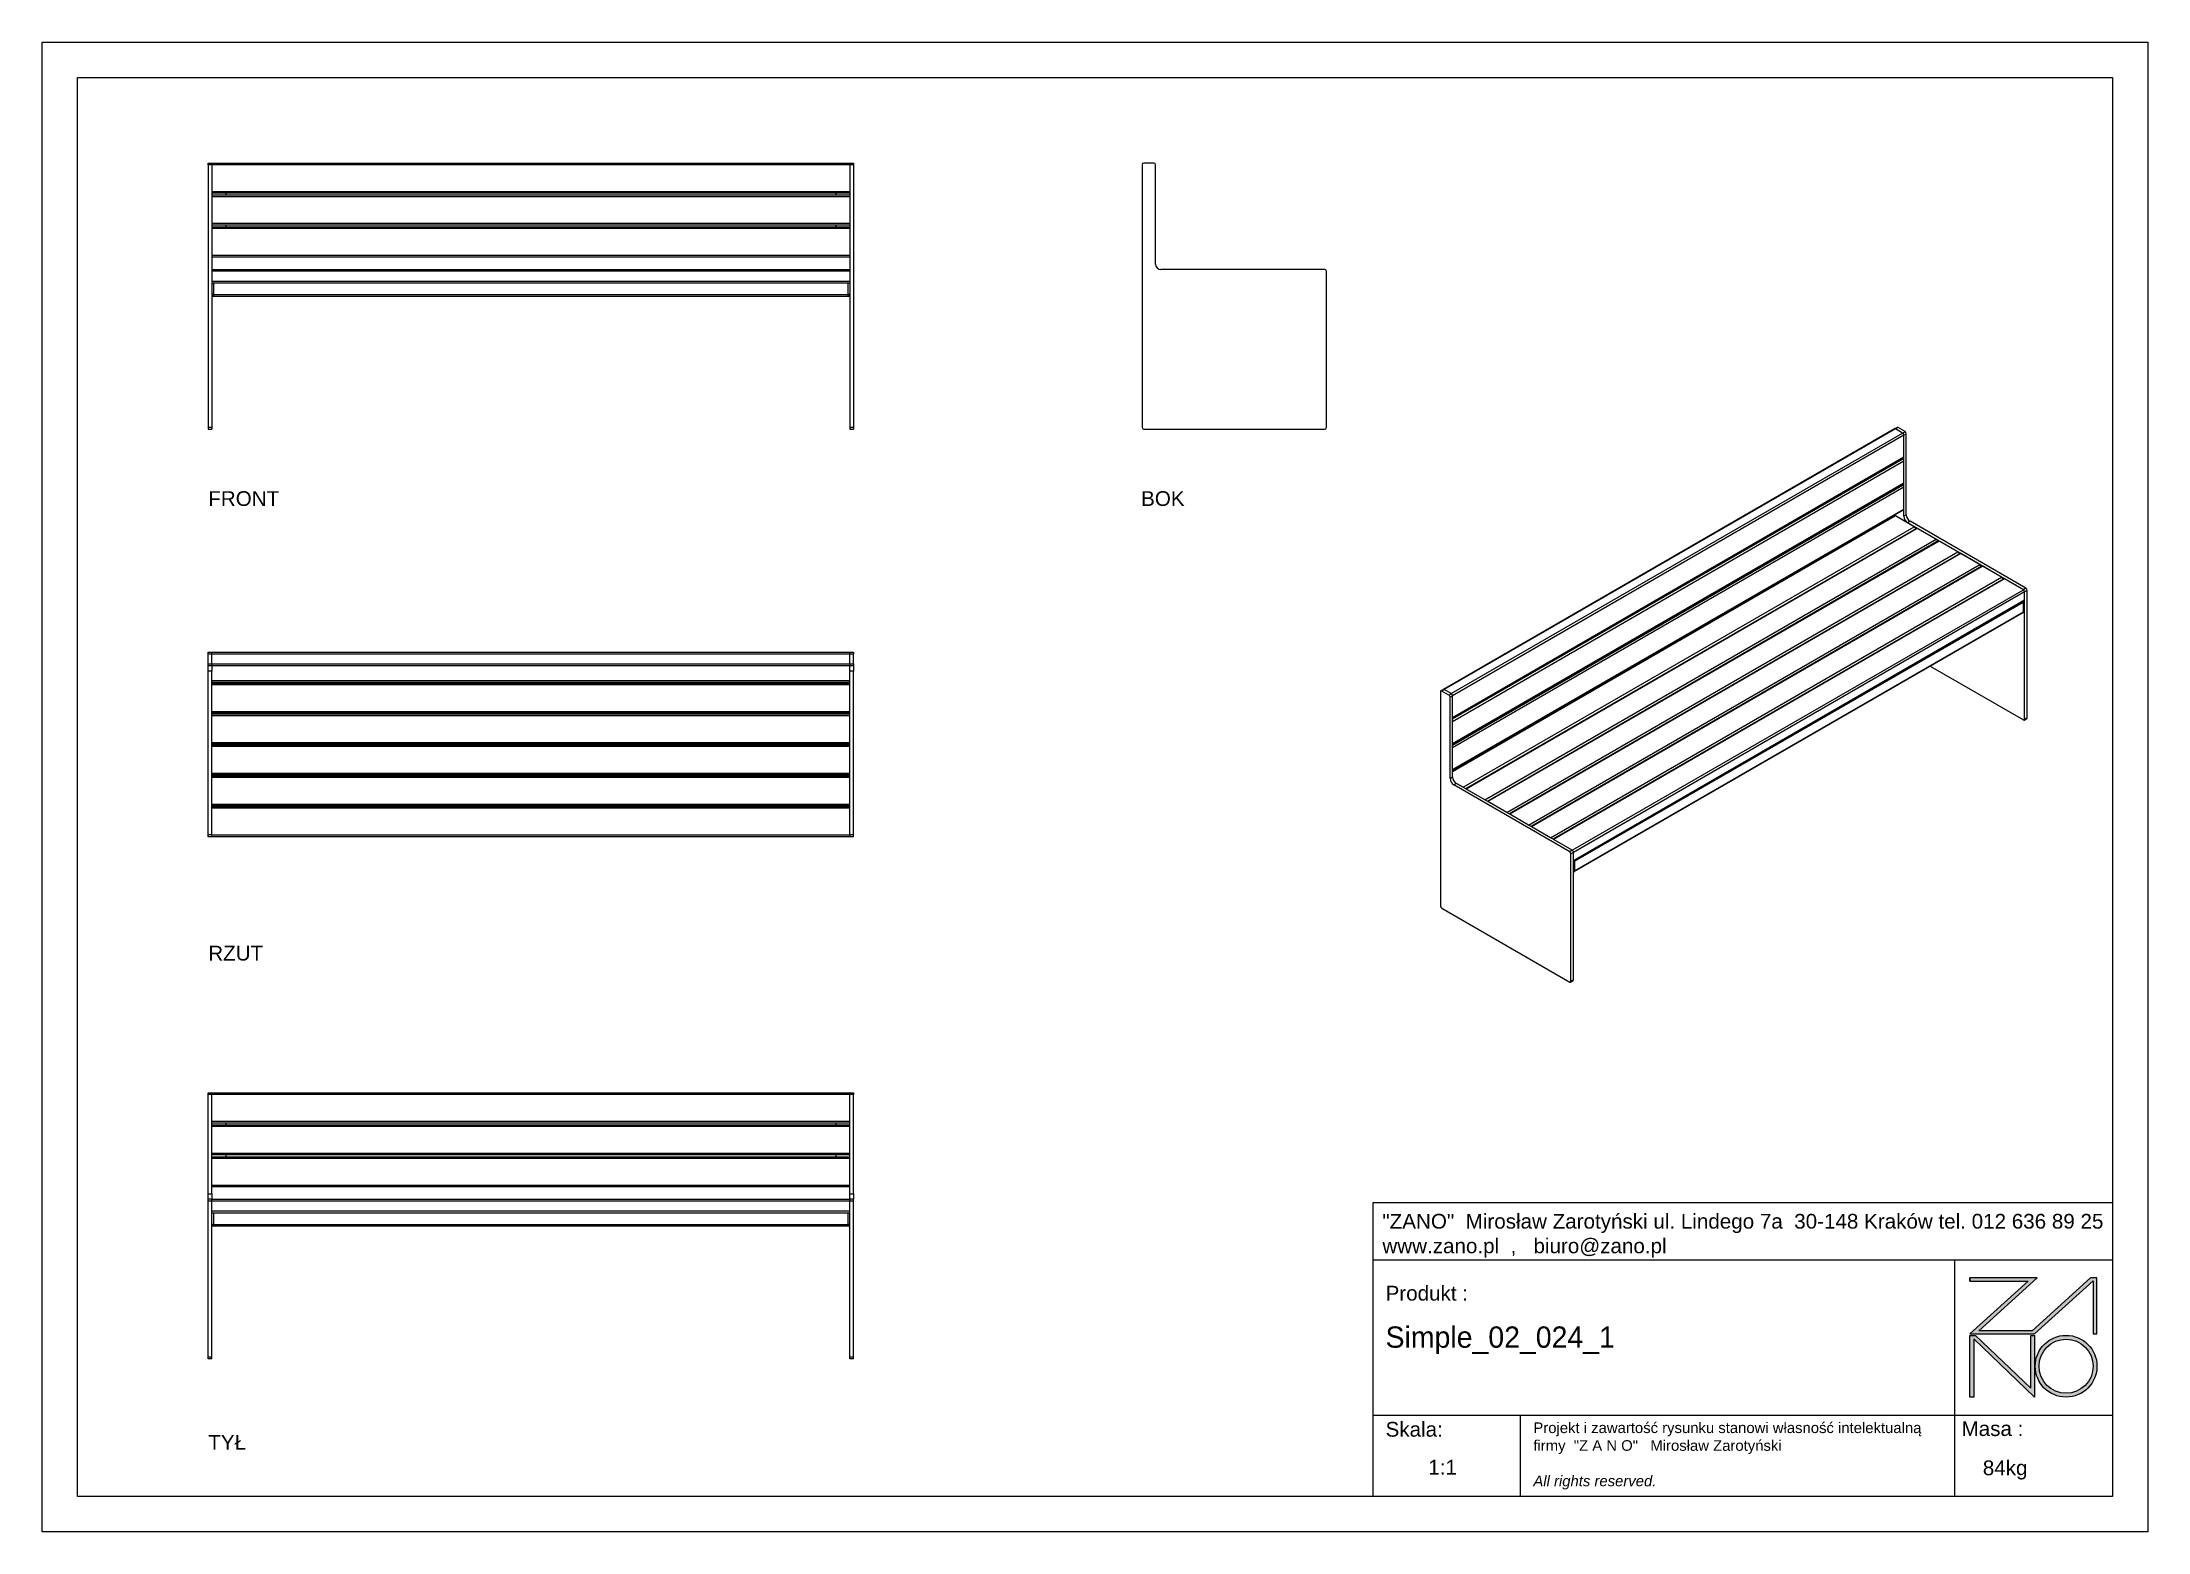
# Model space of a CAD drawing. Header units: millimetres. Extents: x 1006 to 6946, y -4033 to 167.
import ezdxf

# ---------------------------------------------------------------- set-up
doc = ezdxf.new("R2010")
doc.units = ezdxf.units.MM
doc.layers.add('tabelka', color=155, linetype='Continuous')
doc.layers.add('WYMIAR', color=96, linetype='Continuous')

# ---------------------------------------------------------------- blocks, each defined once
blk = doc.blocks.new('zano')
at = {"layer": 'Defpoints', "lineweight": 5}
for points in [[(6270.2, 3716.2), (6270.2, 3707.4), (6434.8, 3707.4), (6270.2, 3558.4), (6452.4, 3558.4), (6617.9, 3708.2), (6617.9, 3558.4), (6628.6, 3558.4), (6628.6, 3716.2), (6610.7, 3716.2), (6446.1, 3567.2), (6295.4, 3567.2), (6459.9, 3716.2), (6270.2, 3716.2), (6270.2, 3707.4)], [(6270.2, 3554.4), (6286.2, 3554.4), (6441.7, 3405.6), (6441.7, 3554.4), (6452.4, 3554.4), (6452.4, 3380.5), (6281, 3544.6), (6281, 3380.5), (6270.2, 3380.5)]]:
    blk.add_hatch(color=251, dxfattribs=at).paths.add_polyline_path(points)
h = blk.add_hatch(color=251, dxfattribs=at)
h.paths.add_polyline_path([(6454.7, 3467.4, 1), (6628.6, 3467.4, 1)])
h.paths.add_polyline_path([(6617.9, 3467.4, -1), (6465.4, 3467.4, -1)], flags=16)
at = {"layer": 'Defpoints', "color": 251, "lineweight": 5}
blk.add_lwpolyline([(6434.8, 3707.4), (6270.2, 3558.4), (6452.4, 3558.4), (6617.9, 3708.2), (6617.9, 3558.4), (6628.6, 3558.4), (6628.6, 3716.2), (6610.7, 3716.2), (6446.1, 3567.2), (6295.4, 3567.2), (6459.9, 3716.2), (6270.2, 3716.2), (6270.2, 3707.4), (6432.1, 3707.4)], dxfattribs=at)
for points in [[(6270.2, 3716.2), (6270.2, 3707.4), (6434.8, 3707.4), (6270.2, 3558.4), (6452.4, 3558.4), (6617.9, 3708.2), (6617.9, 3558.4), (6628.6, 3558.4), (6628.6, 3716.2), (6610.7, 3716.2), (6446.1, 3567.2), (6295.4, 3567.2), (6459.9, 3716.2), (6270.2, 3716.2), (6270.2, 3707.4)], [(6270.2, 3554.4), (6286.2, 3554.4), (6441.7, 3405.6), (6441.7, 3554.4), (6452.4, 3554.4), (6452.4, 3380.5), (6281, 3544.6), (6281, 3380.5), (6270.2, 3380.5)]]:
    blk.add_lwpolyline(points, close=True, dxfattribs=at)
for radius in [87, 76.3]:
    blk.add_circle((6541.7, 3467.4), radius, dxfattribs=at)
blk = doc.blocks.new('TABELA')
at = {"layer": 'tabelka', "lineweight": 5}
for p, q in [((4587.4, 3929.4), (6672.4, 3929.4)), ((4587.4, 3767.6), (4587.4, 3929.4)), ((4587.4, 3929.4), (6672.4, 3929.4)), ((6226.5, 3767.6), (6226.5, 3329)), ((4587.4, 3329), (6672.4, 3329)), ((5001.6, 3329), (5001.6, 3100.4)), ((6226.5, 3329), (6226.5, 3100.4))]:
    blk.add_line(p, q, dxfattribs=at)
blk.add_lwpolyline([(4587.4, 3767.6), (6672.4, 3767.6), (6672.4, 3100.4), (4587.4, 3100.4)], close=True, dxfattribs=at)
blk.add_blockref('zano', (0, 0))
at = {"layer": 'tabelka', "lineweight": 5, "attachment_point": 1}
for s, insert, char_height, width in [('{\\fArial|b0|i0|c238|p34;"ZANO"  Mirosław Zarotyński ul. Lindego 7a  30-148 Kraków tel. 012 636 89 25\\Pwww.zano.pl  ,   biuro@zano.pl}', (4613, 3896.9), 41.595, 2040.38), ('{\\fArial|b0|i0|c238|p34;Produkt : }', (4622, 3694.1), 41.595, 265.273), ('{\\fCentury Gothic|b0|i0|c238|p34;Simple_02_024_1}', (4622, 3579.5), 60, 713.135), ('{\\fArial|b0|i0|c238|p34;Skala: }', (4622, 3310.3), 41.595, 191.675), ('{\\fArial|b0|i0|c238|p34;Masa :}', (6246.7, 3312.2), 41.595, 200.457), ('{\\fArial|b0|i0|c238|p34;1:1}', (4742.5, 3203.5), 41.595, 42.482), ('{\\fArial|b0|i0|c238|p34;84kg}', (6306.7, 3201.8), 41.595, 42.482)]:
    blk.add_mtext(s, dxfattribs=dict(at, insert=insert, char_height=char_height, width=width))
at = {"layer": 'tabelka', "color": 1, "lineweight": 5, "insert": (5038.9, 3308.9), "char_height": 30, "width": 1186.12, "attachment_point": 1}
blk.add_mtext('{\\fArial|b0|i0|c0|p34;Projekt i zawartość rysunku stanowi własność intelektualną firmy \\fArial|b0|i0|c238|p34; "Z A N O"   Mirosław Zarotyński\\fArial|b0|i1|c238|p34;\\P\\PAll rights reserved.}', dxfattribs=at)
blk = doc.blocks.new('izometria')
for p, q in [((3387.1, 2129.7), (2114.3, 1394.9)), ((3389.6, 2129.5), (2116.8, 1394.7)), ((2136.6, 1383.3), (3409.4, 2118)), ((3412.9, 2111.9), (2140.2, 1377.1)), ((3394.2, 2133.8), (3387.1, 2129.7)), ((3396.7, 2133.5), (3389.6, 2129.5)), ((3409.4, 2118), (3389.6, 2129.5)), ((3416.5, 2122.1), (3396.7, 2133.5)), ((3409.4, 2118), (3416.5, 2122.1)), ((3420, 2116), (3412.9, 2111.9)), ((3412.9, 2050.7), (3412.9, 2111.9)), ((3412.9, 1883.3), (3412.9, 2111.9)), ((3420, 1887.4), (3420, 2116)), ((2140.2, 1315.9), (3412.9, 2050.7)), ((2140.2, 1314.2), (3411.9, 2048.4)), ((2140.2, 1311.8), (3409.4, 2044.5)), ((3412.9, 2038.4), (2140.2, 1303.6)), ((3409.4, 2044.5), (3407.3, 2045.7)), ((3412.9, 1977.2), (3412.9, 2038.4)), ((2140.2, 1242.4), (3412.9, 1977.2)), ((2140.2, 1240.7), (3411.9, 1974.9)), ((2140.2, 1238.3), (3409.4, 1971)), ((3412.9, 1964.9), (2140.2, 1230.2)), ((3409.4, 1971), (3407.3, 1972.2)), ((3412.9, 1903.7), (3412.9, 1964.9)), ((2140.2, 1168.9), (3412.9, 1903.7)), ((2140.2, 1167.2), (3411.9, 1901.4)), ((3387.1, 1884.7), (2140.2, 1164.9)), ((3389.6, 1884.5), (2140.2, 1163.2)), ((2169.8, 1119.1), (3442.6, 1853.9)), ((3448.6, 1849.2), (2176.9, 1115.1)), ((3451.1, 1849), (2178.3, 1114.2)), ((3386.1, 1886.5), (3386.1, 1884.1)), ((3442.6, 1853.9), (3389.6, 1884.5)), ((3412.9, 1883.3), (3420, 1887.4)), ((3430.6, 1869), (3423.6, 1864.9)), ((3750.2, 1676.3), (3423.6, 1864.9)), ((3757.3, 1680.4), (3430.6, 1869)), ((3504.2, 1818.4), (3451.1, 1849)), ((2231.4, 1083.6), (3504.2, 1818.4)), ((3510.1, 1813.7), (2238.4, 1079.5)), ((3512.6, 1813.5), (2239.9, 1078.7)), ((2292.9, 1048.1), (3565.7, 1782.8)), ((3565.7, 1782.8), (3512.6, 1813.5)), ((3571.7, 1778.2), (2299.9, 1044)), ((3574.2, 1778), (2301.4, 1043.2)), ((2354.4, 1012.6), (3627.2, 1747.3)), ((3633.2, 1742.7), (2361.4, 1008.5)), ((3635.7, 1742.4), (2362.9, 1007.7)), ((3627.2, 1747.3), (3574.2, 1778)), ((3688.7, 1711.8), (3635.7, 1742.4)), ((2415.9, 977.1), (3688.7, 1711.8)), ((3694.7, 1707.2), (2422.9, 973)), ((3697.2, 1706.9), (2424.4, 972.2)), ((2477.4, 941.5), (3750.2, 1676.3)), ((3753.8, 1670.2), (2481, 935.4)), ((3750.2, 1676.3), (3697.2, 1706.9)), ((3757.3, 1680.4), (3750.2, 1676.3)), ((3760.8, 1674.3), (3753.8, 1670.2)), ((3753.8, 1647.3), (3753.8, 1670.2)), ((3753.8, 1310.9), (3753.8, 1670.2)), ((3760.8, 1315), (3760.8, 1674.3)), ((2481, 912.6), (3753.8, 1647.3)), ((2481, 910.9), (3752.7, 1645)), ((2483.5, 881.3), (3749.2, 1612)), ((2484.5, 910.5), (3750.2, 1641.2)), ((2484.5, 883.6), (3750.2, 1614.3)), ((3750.2, 1614.3), (3750.2, 1641.2)), ((3751.7, 1616.3), (3751.7, 1643.2)), ((3487.2, 1460.7), (3750.2, 1308.9)), ((2106.2, 1388.6), (2106.2, 784.3)), ((2114.3, 1394.9), (2107.2, 1390.9)), ((2116.8, 1394.7), (2109.7, 1390.6)), ((2129.5, 1379.2), (2109.7, 1390.6)), ((2136.6, 1383.3), (2116.8, 1394.7)), ((2129.5, 1379.2), (2136.6, 1383.3)), ((2140.2, 1377.1), (2133.1, 1373.1)), ((2133.1, 1144.4), (2133.1, 1373.1)), ((2140.2, 1315.9), (2140.2, 1377.1)), ((2140.2, 1148.5), (2140.2, 1377.1)), ((3752.7, 1308.6), (3759.8, 1312.7)), ((3760.8, 1315), (3753.8, 1310.9)), ((2140.2, 1242.4), (2140.2, 1303.6)), ((2140.2, 1168.9), (2140.2, 1230.2)), ((2133.1, 1144.4), (2140.2, 1148.5)), ((2150.8, 1130.1), (2143.7, 1126)), ((2169.8, 1119.1), (2150.8, 1130.1)), ((2477.4, 941.5), (2150.8, 1130.1)), ((2470.4, 937.5), (2143.7, 1126)), ((2231.4, 1083.6), (2178.3, 1114.2)), ((2292.9, 1048.1), (2239.9, 1078.7)), ((2354.4, 1012.6), (2301.4, 1043.2)), ((2415.9, 977.1), (2362.9, 1007.7)), ((2477.4, 941.5), (2424.4, 972.2)), ((2477.4, 941.5), (2470.4, 937.5)), ((2481, 935.4), (2473.9, 931.3)), ((2473.9, 572.1), (2473.9, 931.3)), ((2481, 912.6), (2481, 935.4)), ((2481, 576.1), (2481, 935.4)), ((2484.5, 910.5), (2484.5, 883.6)), ((2109.7, 778.2), (2470.4, 570)), ((2472.9, 569.8), (2479.9, 573.8)), ((2481, 576.1), (2473.9, 572.1))]:
    blk.add_line(p, q)
for centre, radius, start, end in [((3388.1, 2127.4), 2.51, 54.38124, 114.30873), ((3395.2, 2131.5), 2.51, 54.38124, 114.30873), ((3405.3, 2111.6), 7.68, 2.60494, 57.39506), ((3412.3, 2115.6), 7.68, 2.60494, 57.39506), ((3405.3, 2038.1), 7.68, 2.60553, 57.39447), ((3410.6, 2050.3), 2.35, 303.36591, 7.94657), ((3405.3, 1964.6), 7.68, 2.60553, 57.39447), ((3410.6, 1976.8), 2.35, 303.36591, 7.94657), ((3410.6, 1903.4), 2.35, 303.36591, 7.94657), ((3388.1, 1882.4), 2.51, 54.38315, 114.30628), ((3435.8, 1884.2), 22.9, 182.38693, 237.6131), ((3442.9, 1888.3), 22.9, 182.38693, 237.6131), ((3438.5, 1847.4), 7.68, 2.6056, 57.3944), ((3449.7, 1846.9), 2.51, 54.38326, 114.30616), ((3500, 1811.9), 7.68, 2.60555, 57.39447), ((3511.2, 1811.4), 2.51, 54.38311, 114.30626), ((3561.5, 1776.4), 7.68, 2.60557, 57.39446), ((3572.7, 1775.9), 2.51, 54.3832, 114.30611), ((3623.1, 1740.9), 7.68, 2.60551, 57.39454), ((3634.2, 1740.4), 2.51, 54.38313, 114.30606), ((3684.6, 1705.3), 7.68, 2.6056, 57.3945), ((3695.7, 1704.9), 2.51, 54.38321, 114.30598), ((3746.1, 1669.8), 7.68, 2.60525, 57.39475), ((3753.2, 1673.9), 7.68, 2.60525, 57.39475), ((3746.7, 1616.3), 5, 299.99731, 0), ((3747.8, 1614), 2.42, 304.39088, 6.92128), ((3749.5, 1643.2), 2.16, 290.27935, 28.54973), ((3749.2, 1616.5), 2.51, 294.37305, 354.30645), ((3751.4, 1647), 2.4, 304.0562, 7.25596), ((2108.4, 1388.9), 2.18, 50.79573, 189.21502), ((2115.4, 1392.6), 2.51, 54.38124, 114.30873), ((2125.4, 1372.7), 7.68, 2.60494, 57.39506), ((2132.5, 1376.8), 7.68, 2.60494, 57.39506), ((3751.6, 1310.6), 2.18, 230.79632, 9.21444), ((3758.4, 1314.7), 2.46, 305.01306, 6.2991), ((2155.9, 1145.4), 22.9, 182.38693, 237.6131), ((2163, 1149.5), 22.9, 182.38693, 237.6131), ((2466.2, 931), 7.68, 2.60525, 57.39475), ((2473.3, 935.1), 7.68, 2.60525, 57.39475), ((2481.1, 916.9), 7.21, 268.85581, 298.0412), ((2481.1, 889.9), 7.21, 268.85581, 298.0412), ((2481, 885.6), 5, 270, 299.99731), ((2482.2, 883.2), 2.35, 303.39826, 7.9139), ((2113.9, 784.7), 7.68, 182.60542, 237.39458), ((2471.8, 571.7), 2.18, 230.79632, 9.21444), ((2478.5, 575.9), 2.46, 305.01306, 6.2991)]:
    blk.add_arc(centre, radius, start, end)
blk = doc.blocks.new('bok')
for p, q in [((190.1, 2452.5), (190.1, 1712.5)), ((223.1, 2457.5), (195.1, 2457.5)), ((228.1, 2172.5), (228.1, 2452.5)), ((705.1, 2157.5), (243.1, 2157.5)), ((710.1, 1712.5), (710.1, 2152.5)), ((195.1, 1707.5), (705.1, 1707.5))]:
    blk.add_line(p, q)
for centre, radius, start, end in [((195.1, 2452.5), 5, 90, 180), ((223.1, 2452.5), 5, 0, 90), ((243.1, 2172.5), 15, 180, 270), ((705.1, 2152.5), 5, 0, 90), ((195.1, 1712.5), 5, 180, 270), ((705.1, 1712.5), 5, 270, 0)]:
    blk.add_arc(centre, radius, start, end)
blk = doc.blocks.new('front')
for p, q in [((-2444.1, 2457.5), (-2434.1, 2457.5)), ((-2444.1, 2452.5), (-2444.1, 2457.5)), ((-2434.1, 2452.5), (-2444.1, 2452.5)), ((-2444.1, 2452.5), (-2444.1, 1712.5)), ((-2434.1, 2457.5), (-634.1, 2457.5)), ((-2434.1, 2452.5), (-2434.1, 2457.5)), ((-634.1, 2452.5), (-2434.1, 2452.5)), ((-2434.1, 2452.5), (-2434.1, 2377.5)), ((-2434.1, 2452.5), (-2434.1, 1712.5)), ((-634.1, 2457.5), (-634.1, 2452.5)), ((-634.1, 2457.5), (-624.1, 2457.5)), ((-634.1, 2452.5), (-634.1, 2377.5)), ((-624.1, 2452.5), (-634.1, 2452.5)), ((-634.1, 2452.5), (-634.1, 1712.5)), ((-624.1, 2457.5), (-624.1, 2452.5)), ((-624.1, 2452.5), (-624.1, 1712.5)), ((-2434.1, 2377.5), (-634.1, 2377.5)), ((-634.1, 2372.5), (-2434.1, 2372.5)), ((-2434.1, 2367.5), (-634.1, 2367.5)), ((-634.1, 2362.5), (-2434.1, 2362.5)), ((-2434.1, 2362.5), (-2434.1, 2287.5)), ((-2394.1, 2372.5), (-2394.1, 2367.5)), ((-674.1, 2372.5), (-674.1, 2367.5)), ((-634.1, 2362.5), (-634.1, 2287.5)), ((-2434.1, 2287.5), (-634.1, 2287.5)), ((-634.1, 2282.5), (-2434.1, 2282.5)), ((-2434.1, 2277.5), (-634.1, 2277.5)), ((-634.1, 2272.5), (-2434.1, 2272.5)), ((-2434.1, 2272.5), (-2434.1, 2197.5)), ((-2394.1, 2282.5), (-2394.1, 2277.5)), ((-674.1, 2282.5), (-674.1, 2277.5)), ((-634.1, 2272.5), (-634.1, 2197.5)), ((-2434.1, 2197.5), (-634.1, 2197.5)), ((-634.1, 2192.5), (-2434.1, 2192.5)), ((-2434.1, 2157.5), (-634.1, 2157.5)), ((-634.1, 2152.5), (-2434.1, 2152.5)), ((-2434.1, 2152.5), (-2434.1, 2124.5)), ((-634.1, 2152.5), (-634.1, 2124.5)), ((-2434.1, 2124.5), (-634.1, 2124.5)), ((-2434.1, 2119.5), (-2429.1, 2119.5)), ((-2429.1, 2086.5), (-2434.1, 2086.5)), ((-2434.1, 2084.5), (-2433.7, 2084.5)), ((-2429.1, 2119.5), (-2429.1, 2086.5)), ((-2429.1, 2119.5), (-639.1, 2119.5)), ((-2429.1, 2086.5), (-2429.1, 2081.5)), ((-2429.1, 2086.5), (-639.1, 2086.5)), ((-639.1, 2081.5), (-2429.1, 2081.5)), ((-639.1, 2086.5), (-639.1, 2119.5)), ((-639.1, 2119.5), (-634.1, 2119.5)), ((-639.1, 2081.5), (-639.1, 2086.5)), ((-634.1, 2086.5), (-639.1, 2086.5)), ((-634.5, 2084.5), (-634.1, 2084.5)), ((-2444.1, 1712.5), (-2434.1, 1712.5)), ((-2444.1, 1712.5), (-2444.1, 1707.5)), ((-2444.1, 1707.5), (-2434.1, 1707.5)), ((-2434.1, 1712.5), (-2434.1, 1707.5)), ((-634.1, 1712.5), (-624.1, 1712.5)), ((-634.1, 1712.5), (-634.1, 1707.5)), ((-634.1, 1707.5), (-624.1, 1707.5)), ((-624.1, 1712.5), (-624.1, 1707.5))]:
    blk.add_line(p, q)
for centre, start, end in [((-2429.1, 2086.5), 180, 270), ((-639.1, 2086.5), 270, 0)]:
    blk.add_arc(centre, 5, start, end)
blk = doc.blocks.new('rzut')
for p, q in [((-2444.1, 587.5), (-2434.1, 587.5)), ((-2444.1, 582.5), (-2444.1, 587.5)), ((-2444.1, 554.5), (-2444.1, 582.5)), ((-2434.1, 582.5), (-2444.1, 582.5)), ((-2444.1, 554.5), (-2434.1, 554.5)), ((-2444.1, 549.5), (-2444.1, 554.5)), ((-2434.1, 549.5), (-2444.1, 549.5)), ((-2444.1, 534.5), (-2444.1, 549.5)), ((-2434.1, 587.5), (-634.1, 587.5)), ((-2434.1, 582.5), (-2434.1, 587.5)), ((-634.1, 582.5), (-2434.1, 582.5)), ((-2434.1, 554.5), (-2434.1, 582.5)), ((-2434.1, 549.5), (-2434.1, 554.5)), ((-2434.1, 554.5), (-634.1, 554.5)), ((-634.1, 549.5), (-2434.1, 549.5)), ((-2434.1, 549.5), (-2434.1, 534.5)), ((-634.1, 587.5), (-634.1, 582.5)), ((-634.1, 587.5), (-624.1, 587.5)), ((-634.1, 554.5), (-634.1, 582.5)), ((-624.1, 582.5), (-634.1, 582.5)), ((-634.1, 554.5), (-634.1, 549.5)), ((-634.1, 554.5), (-624.1, 554.5)), ((-624.1, 549.5), (-634.1, 549.5)), ((-634.1, 534.5), (-634.1, 549.5)), ((-624.1, 587.5), (-624.1, 582.5)), ((-624.1, 554.5), (-624.1, 582.5)), ((-624.1, 554.5), (-624.1, 549.5)), ((-624.1, 549.5), (-624.1, 534.5)), ((-2434.1, 534.5), (-2444.1, 534.5)), ((-2444.1, 72.5), (-2444.1, 534.5)), ((-2434.1, 507.5), (-2434.1, 534.5)), ((-2434.1, 72.5), (-2434.1, 534.5)), ((-2434.1, 507.5), (-634.1, 507.5)), ((-634.1, 502.5), (-2434.1, 502.5)), ((-2434.1, 500.5), (-634.1, 500.5)), ((-634.1, 495.5), (-2434.1, 495.5)), ((-2434.1, 420.5), (-2434.1, 495.5)), ((-2394.1, 502.5), (-2394.1, 500.5)), ((-1554.1, 500.5), (-1554.1, 502.5)), ((-1514.1, 500.5), (-1514.1, 502.5)), ((-674.1, 500.5), (-674.1, 502.5)), ((-634.1, 507.5), (-634.1, 534.5)), ((-624.1, 534.5), (-634.1, 534.5)), ((-634.1, 72.5), (-634.1, 534.5)), ((-634.1, 420.5), (-634.1, 495.5)), ((-624.1, 72.5), (-624.1, 534.5)), ((-2434.1, 420.5), (-634.1, 420.5)), ((-634.1, 415.5), (-2434.1, 415.5)), ((-2434.1, 413.5), (-634.1, 413.5)), ((-634.1, 408.5), (-2434.1, 408.5)), ((-2434.1, 333.5), (-2434.1, 408.5)), ((-2394.1, 415.5), (-2394.1, 413.5)), ((-1554.1, 413.5), (-1554.1, 415.5)), ((-1514.1, 413.5), (-1514.1, 415.5)), ((-674.1, 413.5), (-674.1, 415.5)), ((-634.1, 333.5), (-634.1, 408.5)), ((-2434.1, 333.5), (-634.1, 333.5)), ((-634.1, 328.5), (-2434.1, 328.5)), ((-2434.1, 326.5), (-634.1, 326.5)), ((-634.1, 321.5), (-2434.1, 321.5)), ((-2434.1, 246.5), (-2434.1, 321.5)), ((-2394.1, 328.5), (-2394.1, 326.5)), ((-1554.1, 326.5), (-1554.1, 328.5)), ((-1514.1, 326.5), (-1514.1, 328.5)), ((-674.1, 326.5), (-674.1, 328.5)), ((-634.1, 246.5), (-634.1, 321.5)), ((-2434.1, 246.5), (-634.1, 246.5)), ((-634.1, 241.5), (-2434.1, 241.5)), ((-2434.1, 239.5), (-634.1, 239.5)), ((-2394.1, 241.5), (-2394.1, 239.5)), ((-1554.1, 239.5), (-1554.1, 241.5)), ((-1514.1, 239.5), (-1514.1, 241.5)), ((-674.1, 239.5), (-674.1, 241.5)), ((-634.1, 234.5), (-2434.1, 234.5)), ((-2434.1, 159.5), (-2434.1, 234.5)), ((-634.1, 159.5), (-634.1, 234.5)), ((-2434.1, 159.5), (-634.1, 159.5)), ((-634.1, 154.5), (-2434.1, 154.5)), ((-2434.1, 152.5), (-634.1, 152.5)), ((-634.1, 147.5), (-2434.1, 147.5)), ((-2434.1, 72.5), (-2434.1, 147.5)), ((-2394.1, 154.5), (-2394.1, 152.5)), ((-1554.1, 152.5), (-1554.1, 154.5)), ((-1514.1, 152.5), (-1514.1, 154.5)), ((-674.1, 152.5), (-674.1, 154.5)), ((-634.1, 72.5), (-634.1, 147.5)), ((-2434.1, 72.5), (-2444.1, 72.5)), ((-2444.1, 67.5), (-2444.1, 72.5)), ((-2434.1, 67.5), (-2444.1, 67.5)), ((-2434.1, 72.5), (-634.1, 72.5)), ((-2434.1, 67.5), (-2434.1, 72.5)), ((-634.1, 67.5), (-2434.1, 67.5)), ((-634.1, 72.5), (-634.1, 67.5)), ((-624.1, 72.5), (-634.1, 72.5)), ((-624.1, 67.5), (-634.1, 67.5)), ((-624.1, 67.5), (-624.1, 72.5))]:
    blk.add_line(p, q)
blk = doc.blocks.new('tyl')
for p, q in [((-2444.1, -828), (-2434.1, -828)), ((-2444.1, -833), (-2444.1, -828)), ((-2434.1, -828), (-634.1, -828)), ((-2434.1, -833), (-2434.1, -828)), ((-634.1, -828), (-634.1, -833)), ((-634.1, -828), (-624.1, -828)), ((-624.1, -828), (-624.1, -833)), ((-2434.1, -833), (-2444.1, -833)), ((-2444.1, -1113), (-2444.1, -833)), ((-634.1, -833), (-2434.1, -833)), ((-2434.1, -908), (-2434.1, -833)), ((-2434.1, -1113), (-2434.1, -833)), ((-634.1, -908), (-634.1, -833)), ((-624.1, -833), (-634.1, -833)), ((-634.1, -1113), (-634.1, -833)), ((-624.1, -1113), (-624.1, -833)), ((-2434.1, -908), (-634.1, -908)), ((-634.1, -913), (-2434.1, -913)), ((-2434.1, -918), (-634.1, -918)), ((-634.1, -923), (-2434.1, -923)), ((-2434.1, -998), (-2434.1, -923)), ((-2394.1, -913), (-2394.1, -918)), ((-674.1, -913), (-674.1, -918)), ((-634.1, -998), (-634.1, -923)), ((-2434.1, -998), (-634.1, -998)), ((-634.1, -1003), (-2434.1, -1003)), ((-2434.1, -1008), (-634.1, -1008)), ((-2394.1, -1003), (-2394.1, -1008)), ((-674.1, -1003), (-674.1, -1008)), ((-634.1, -1013), (-2434.1, -1013)), ((-2434.1, -1088), (-2434.1, -1013)), ((-634.1, -1088), (-634.1, -1013)), ((-2444.1, -1113), (-2434.1, -1113)), ((-2444.1, -1128), (-2444.1, -1113)), ((-2434.1, -1128), (-2444.1, -1128)), ((-2444.1, -1133), (-2444.1, -1128)), ((-2434.1, -1088), (-634.1, -1088)), ((-634.1, -1093), (-2434.1, -1093)), ((-2434.1, -1113), (-2434.1, -1128)), ((-2434.1, -1128), (-634.1, -1128)), ((-2434.1, -1133), (-2434.1, -1128)), ((-634.1, -1113), (-624.1, -1113)), ((-634.1, -1128), (-634.1, -1113)), ((-634.1, -1128), (-634.1, -1133)), ((-624.1, -1128), (-634.1, -1128)), ((-624.1, -1113), (-624.1, -1128)), ((-624.1, -1133), (-624.1, -1128)), ((-2434.1, -1133), (-2444.1, -1133)), ((-2444.1, -1573), (-2444.1, -1133)), ((-634.1, -1133), (-2434.1, -1133)), ((-2434.1, -1161), (-2434.1, -1133)), ((-2434.1, -1573), (-2434.1, -1133)), ((-2434.1, -1161), (-634.1, -1161)), ((-2434.1, -1166), (-2429.1, -1166)), ((-2429.1, -1166), (-2429.1, -1199)), ((-2429.1, -1166), (-639.1, -1166)), ((-639.1, -1199), (-639.1, -1166)), ((-639.1, -1166), (-634.1, -1166)), ((-634.1, -1161), (-634.1, -1133)), ((-624.1, -1133), (-634.1, -1133)), ((-634.1, -1573), (-634.1, -1133)), ((-624.1, -1573), (-624.1, -1133)), ((-2429.1, -1199), (-2434.1, -1199)), ((-2434.1, -1201), (-2433.7, -1201)), ((-2429.1, -1199), (-2429.1, -1204)), ((-2429.1, -1199), (-639.1, -1199)), ((-639.1, -1204), (-2429.1, -1204)), ((-639.1, -1204), (-639.1, -1199)), ((-634.1, -1199), (-639.1, -1199)), ((-634.5, -1201), (-634.1, -1201)), ((-2434.1, -1573), (-2444.1, -1573)), ((-2444.1, -1578), (-2444.1, -1573)), ((-2434.1, -1578), (-2444.1, -1578)), ((-2434.1, -1578), (-2434.1, -1573)), ((-634.1, -1578), (-634.1, -1573)), ((-624.1, -1573), (-634.1, -1573)), ((-624.1, -1578), (-634.1, -1578)), ((-624.1, -1578), (-624.1, -1573))]:
    blk.add_line(p, q)
for centre, start, end in [((-2429.1, -1199), 180, 270), ((-639.1, -1199), 270, 0)]:
    blk.add_arc(centre, 5, start, end)

msp = doc.modelspace()

# ---------------------------------------------------------------- linework, layer by layer
at = {"layer": 'tabelka', "lineweight": 5}
for points in [[(1005.9, 167.1), (6945.9, 167.1), (6945.9, -4032.9), (1005.9, -4032.9)], [(1105.9, 67.1), (6845.9, 67.1), (6845.9, -3932.9), (1105.9, -3932.9)]]:
    msp.add_lwpolyline(points, close=True, dxfattribs=at)

# ---------------------------------------------------------------- block references
for name, p in [('front', (3918.7, -2631.2)), ('bok', (3918.7, -2631.2)), ('izometria', (2844.5, -3052.9)), ('rzut', (3918.7, -2140.5)), ('tyl', (3918.7, -1967.3)), ('TABELA', (173.6, -7033.3))]:
    msp.add_blockref(name, p)

# ---------------------------------------------------------------- texts
at = {"layer": 'WYMIAR', "char_height": 41.595, "width": 196.525, "attachment_point": 1}
for s, insert in [('{\\f@Arial Unicode MS|b0|i0|c238|p34;FRONT}', (1474.6, -1098.9)), ('{\\f@Arial Unicode MS|b0|i0|c238|p34;BOK}', (4106, -1098.9)), ('{\\f@Arial Unicode MS|b0|i0|c238|p34;RZUT}', (1474.6, -2380.5)), ('{\\f@Arial Unicode MS|b0|i0|c238|p34;TYŁ}', (1474.6, -3759.6))]:
    msp.add_mtext(s, dxfattribs=dict(at, insert=insert))

doc.saveas('drawing.dxf')
